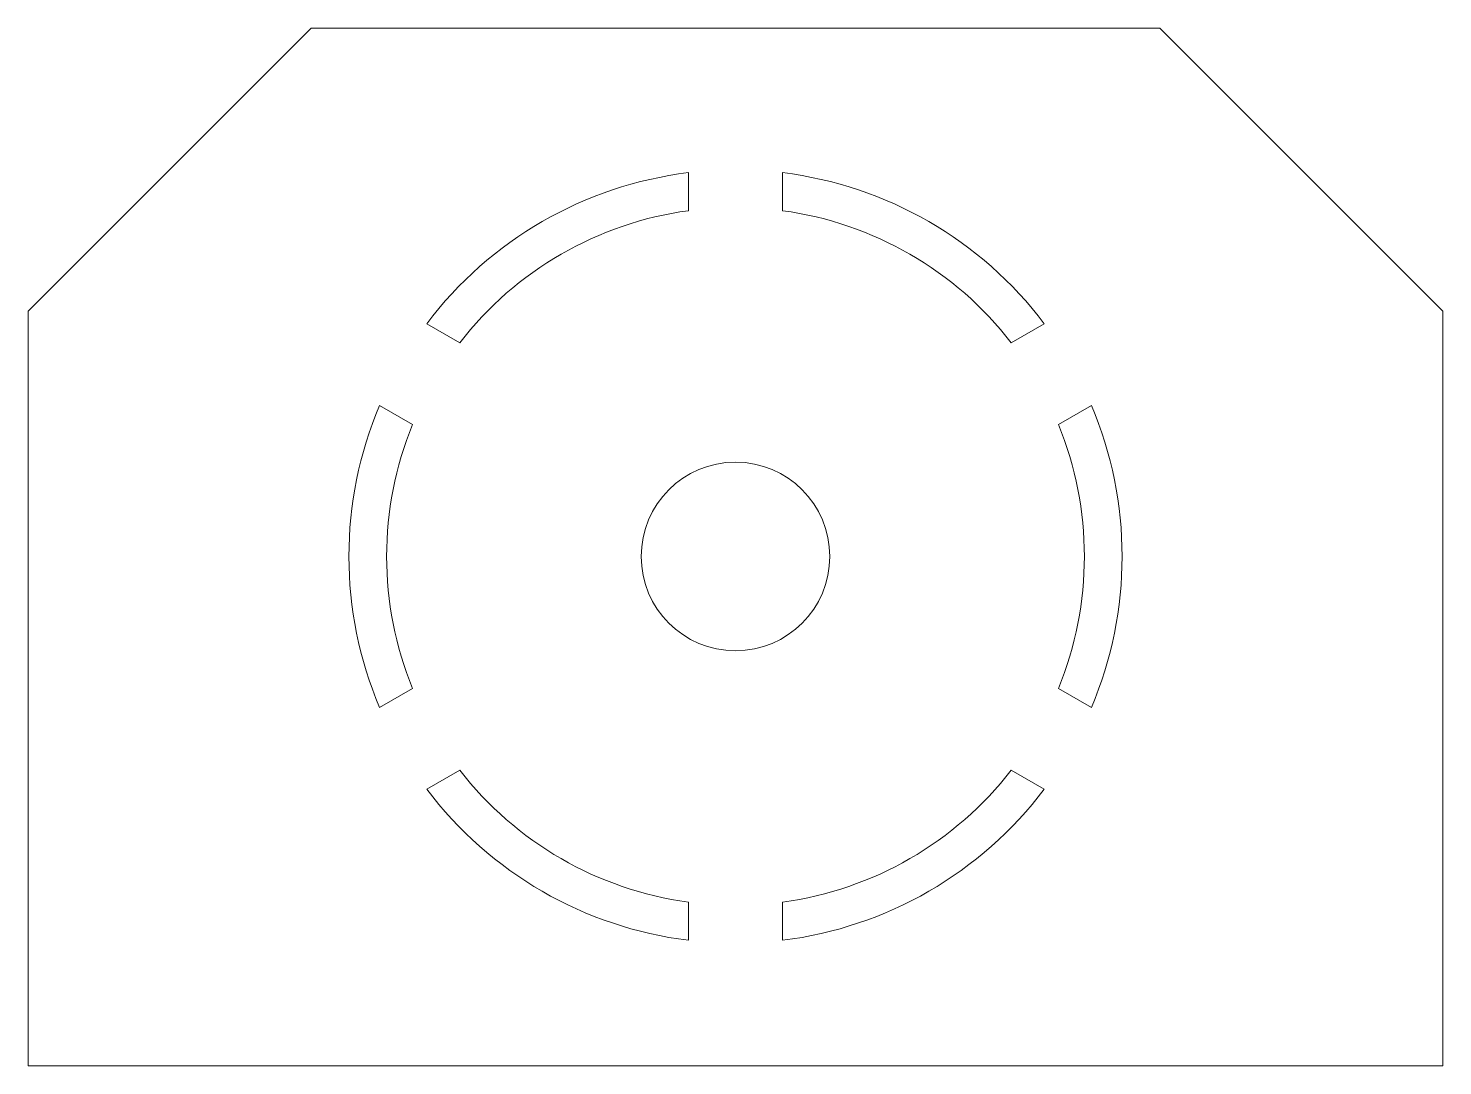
# Model space of a CAD drawing. Header units: millimetres. Extents: x -16.9 to 58.1, y -0.8 to 54.2.
import ezdxf

# ---------------------------------------------------------------- set-up
doc = ezdxf.new("R2010")
doc.units = ezdxf.units.MM

msp = doc.modelspace()

# ---------------------------------------------------------------- linework, layer by layer
at = {"color": 7, "linetype": 'Continuous', "lineweight": 15}
msp.add_lwpolyline([(58.068, 39.155), (58.068, -0.845), (-16.932, -0.845), (-16.932, 39.155), (-1.932, 54.155), (43.068, 54.155)], close=True, dxfattribs=at)
for points in [[(4.197, 38.494, -0.203409), (18.068, 46.502), (18.068, 44.486, 0.196496), (5.944, 37.486)], [(36.939, 38.494, 0.203409), (23.068, 46.502), (23.068, 44.486, -0.196496), (35.193, 37.486)], [(1.697, 34.164), (3.444, 33.155, 0.196496), (3.444, 19.155), (1.697, 18.147, -0.203409)], [(39.439, 18.147), (37.693, 19.155, 0.196496), (37.693, 33.155), (39.439, 34.164, -0.203409)], [(4.197, 13.817), (5.944, 14.825, 0.196496), (18.068, 7.825), (18.068, 5.808, -0.203409)], [(36.939, 13.817, -0.203409), (23.068, 5.808), (23.068, 7.825, 0.196496), (35.193, 14.825)]]:
    msp.add_lwpolyline(points, format="xyb", close=True, dxfattribs=at)
msp.add_circle((20.568, 26.155), 5, dxfattribs=at)

doc.saveas('drawing.dxf')
